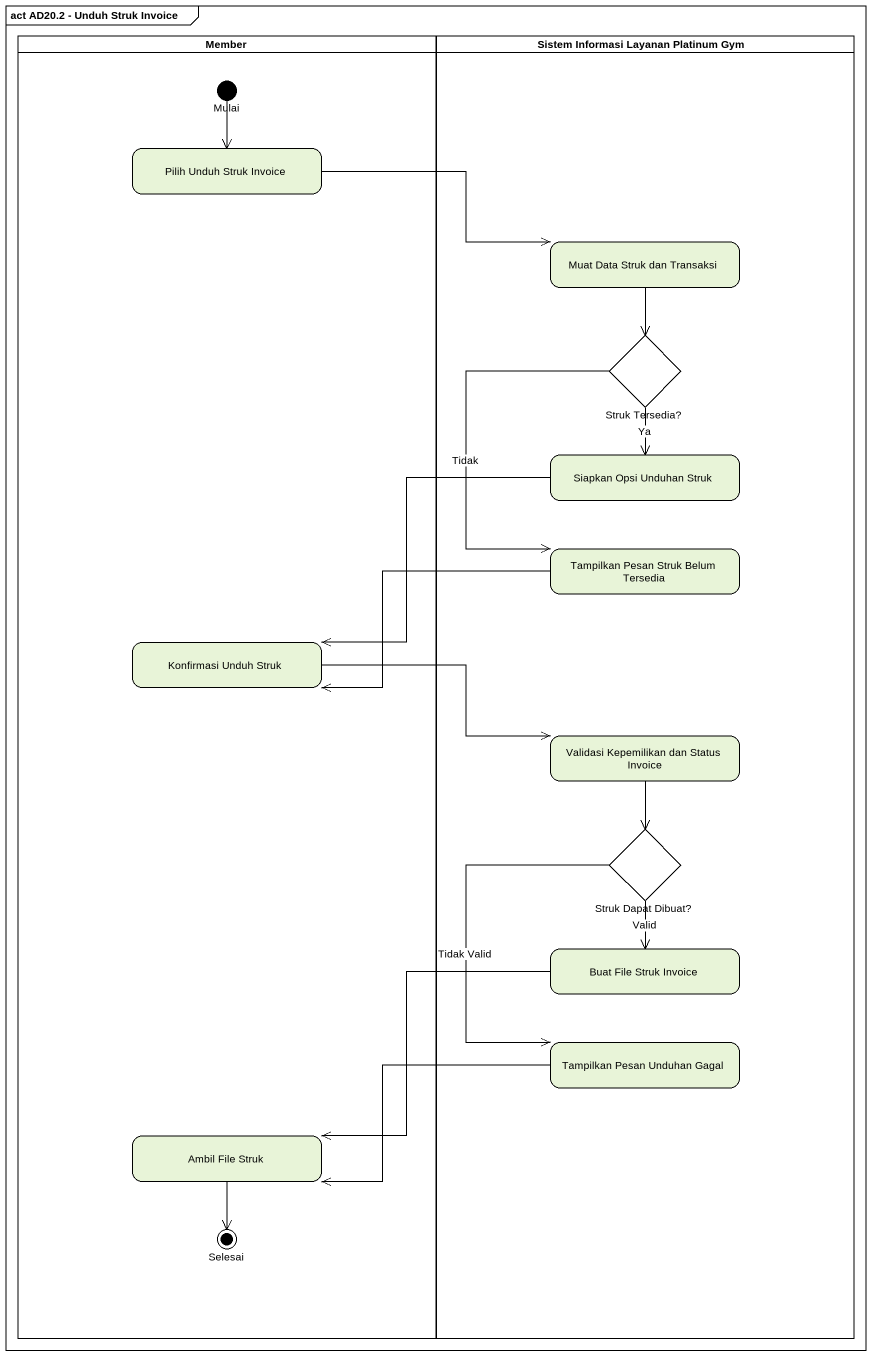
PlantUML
@startuml
mainframe act AD20.2 - Unduh Struk Invoice
hide empty description
state Member <<partition>> {
  state Mulai <<start>>
  state "Pilih Unduh Struk Invoice" as Pilih_Unduh_Struk_Invoice
  state "Konfirmasi Unduh Struk" as Konfirmasi_Unduh_Struk
  state "Ambil File Struk" as Ambil_File_Struk
  state Selesai <<end>>
}
state "Sistem Informasi Layanan Platinum Gym" as Sistem_Informasi_Layanan <<partition>> {
  state "Muat Data Struk dan Transaksi" as Muat_Data_Struk_dan
  state "Struk Tersedia?" as Struk_Tersedia <<choice>>
  state "Siapkan Opsi Unduhan Struk" as Siapkan_Opsi_Unduhan_Struk
  state "Tampilkan Pesan Struk Belum Tersedia" as Tampilkan_Pesan_Struk_Belum
  state "Validasi Kepemilikan dan Status Invoice" as Validasi_Kepemilikan_dan
  state "Struk Dapat Dibuat?" as Struk_Dapat_Dibuat <<choice>>
  state "Buat File Struk Invoice" as Buat_File_Struk_Invoice
  state "Tampilkan Pesan Unduhan Gagal" as Tampilkan_Pesan_Unduhan
}
Mulai --> Pilih_Unduh_Struk_Invoice
Pilih_Unduh_Struk_Invoice -right-> Muat_Data_Struk_dan
Muat_Data_Struk_dan --> Struk_Tersedia
Struk_Tersedia --> Siapkan_Opsi_Unduhan_Struk : Ya
Struk_Tersedia --> Tampilkan_Pesan_Struk_Belum : Tidak
Siapkan_Opsi_Unduhan_Struk -left-> Konfirmasi_Unduh_Struk
Tampilkan_Pesan_Struk_Belum -left-> Konfirmasi_Unduh_Struk
Konfirmasi_Unduh_Struk -right-> Validasi_Kepemilikan_dan
Validasi_Kepemilikan_dan --> Struk_Dapat_Dibuat
Struk_Dapat_Dibuat --> Buat_File_Struk_Invoice : Valid
Struk_Dapat_Dibuat --> Tampilkan_Pesan_Unduhan : Tidak Valid
Buat_File_Struk_Invoice -left-> Ambil_File_Struk
Tampilkan_Pesan_Unduhan -left-> Ambil_File_Struk
Ambil_File_Struk --> Selesai
@enduml
